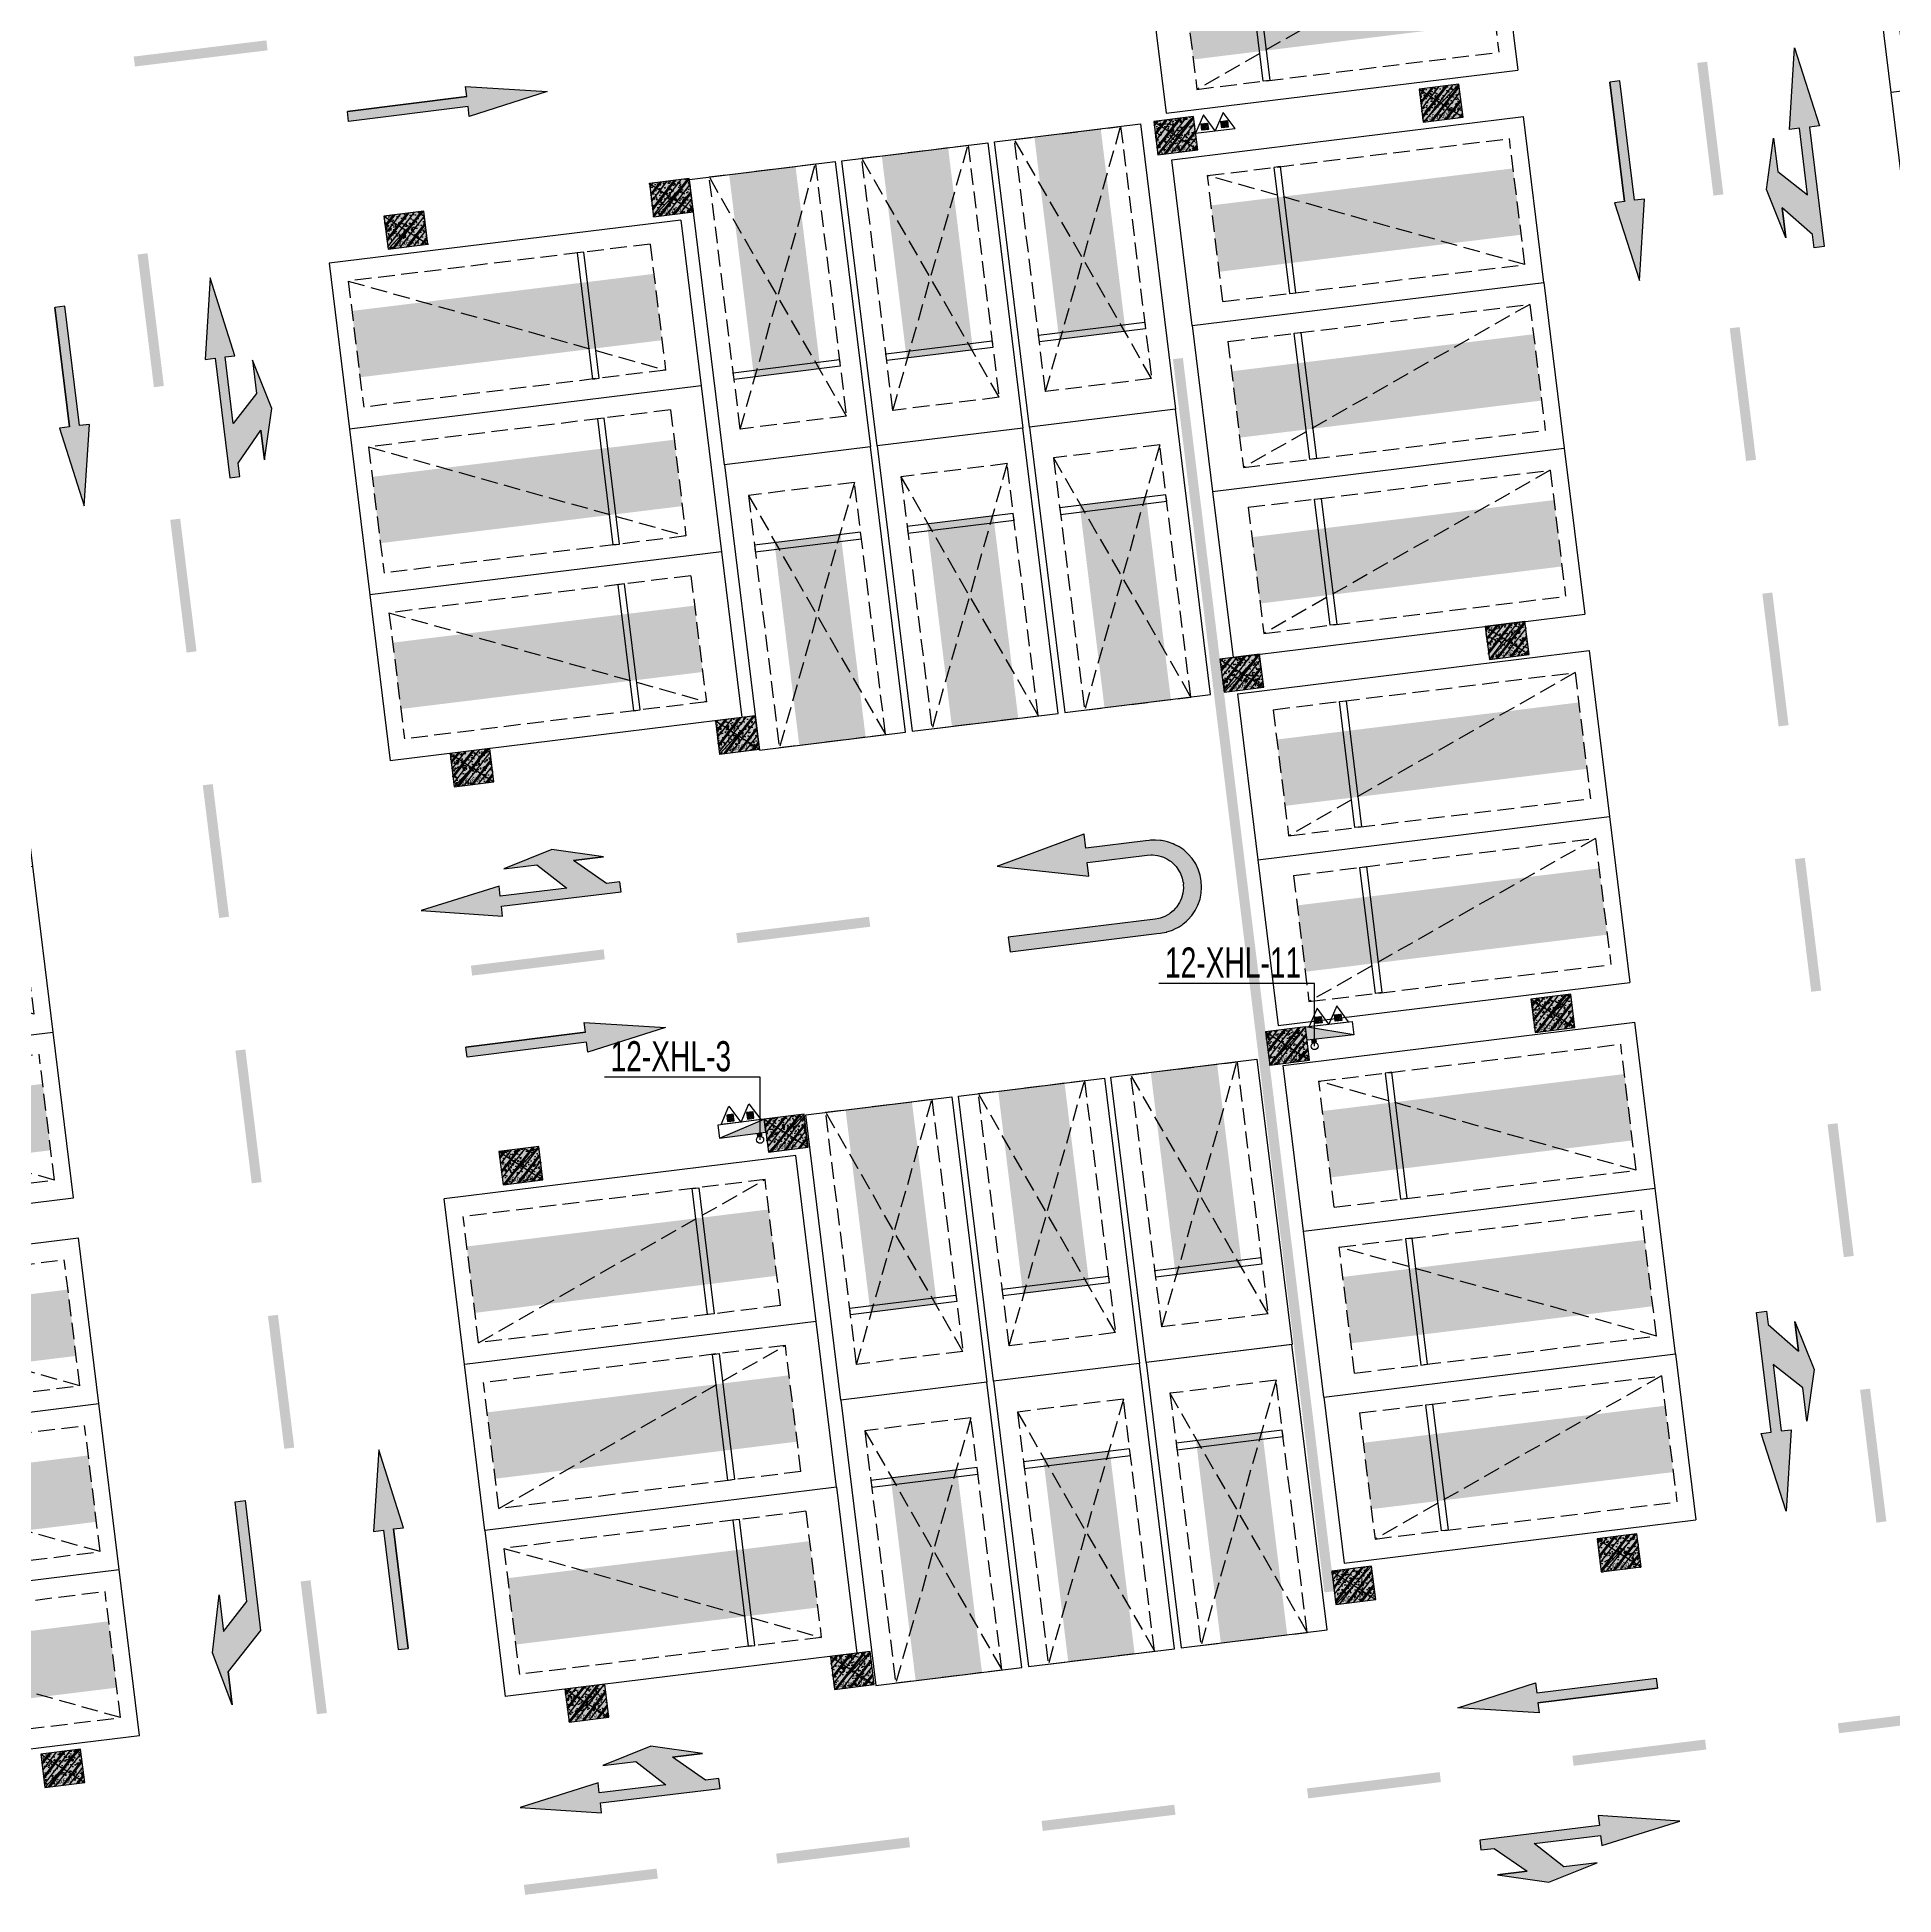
# Model space of a CAD drawing. Extents: x -1338203 to 1886333, y -783476 to 1038610.
# Drawn here: x 803879 to 831651, y -453629 to -425839 of the extents above; entities that cross this region are included whole.
import ezdxf
from ezdxf.enums import TextEntityAlignment as Align

# ---------------------------------------------------------------- set-up
doc = ezdxf.new("R2010")
doc.units = 0
doc.header["$LTSCALE"] = 1000
doc.header["$MEASUREMENT"] = 0
doc.linetypes.add('A-001-平面B2$0$__DASH', pattern=[0.35, 0.25, -0.1])
doc.linetypes.add('DASH', pattern=[0.35, 0.25, -0.1])
for name, color, linetype in [('A-001-车位参照B2$0$A-001-车位参照B2$0$0A-P-PKNG-CAR(A)', 43, 'Continuous'), ('A-001-车位参照B2$0$A-001-车位参照B2$0$0A-P-PKNG-CAR(B)', 21, 'Continuous'), ('A-FIRE', 7, 'Continuous'), ('p-a-mini', 150, 'Continuous'), ('p-a-regular', 5, 'Continuous'), ('S001南区墙柱$0$0S-CW-HATCH', 251, 'Continuous'), ('S001南区墙柱$0$0S-CW-HATCH-UP', 251, 'Continuous'), ('S001南区墙柱$0$S001-墙柱B1_1$0$0S-CC-LINE', 52, 'Continuous'), ('S001南区墙柱$0$S001-墙柱B1_1$0$0S-CW-HATCH-UP', 251, 'Continuous'), ('中心线', 42, 'Continuous'), ('地面指向箭头', 7, 'Continuous'), ('坡道线', 7, 'Continuous'), ('负二层消火栓$0$负二层消火栓$0$0P-ACC-FH', 7, 'Continuous'), ('负二层消火栓$0$负二层消火栓$0$0P-DIM-FH', 3, 'Continuous'), ('负二层消火栓$0$负二层消火栓$0$0P-PIPE-FH', 1, 'Continuous'), ('负二层消火栓$0$负二层消火栓$0$0P-VPIPE-FH', 1, 'Continuous'), ('负二层消火栓$0$负二层消火栓$1$0P-EQUIP-FH', 7, 'Continuous')]:
    doc.layers.add(name, color=color, linetype=linetype)
doc.layers.add('S001南区墙柱$0$S001-墙柱B1_1$0$0S-A-TIPS', color=10, linetype='Continuous', plot=False)
doc.styles.add('S001南区墙柱$0$S001-墙柱B1_1$0$AAD-S', font='aad-s.shx', dxfattribs={"width": 0.7, "bigfont": 'aad-hztxt.shx'})
doc.styles.add('负二层消火栓$0$负二层消火栓$0$AAD-S', font='aad-s.shx', dxfattribs={"width": 0.7, "bigfont": 'aad-hztxt.shx'})

# ---------------------------------------------------------------- blocks, each defined once
blk = doc.blocks.new('负二层消火栓$0$负二层消火栓$1$$TwtSys$00000546')
h = blk.add_hatch()
h.set_pattern_fill('ANSI31', color=256, scale=200, style=0)
h.set_pattern_definition([(45, (-38543.802, -6670.83), (-17.67767, 17.67767), [])])
h.paths.add_polyline_path([(-65, 174), (65, 174), (65, 44), (-65, 44)])
for points in [[(0, 344), (-198, 0), (198, 0)], [(-65, 174), (65, 174), (65, 44), (-65, 44)]]:
    blk.add_lwpolyline(points, close=True)
blk = doc.blocks.new('负二层消火栓$0$负二层消火栓$0$$TwtSys$00000434')
for p, q in [((-0.5, 0.5), (-0.5, -0.5)), ((-0.5, -0.5), (0.5, 0.5)), ((0.5, 0.5), (-0.5, 0.5)), ((0.5, -0.5), (0.5, 0.5)), ((-0.5, -0.5), (0.5, -0.5))]:
    blk.add_line(p, q)
blk.add_solid([(0.5, -0.5), (0.5, 0.5), (-0.5, -0.5)])
blk = doc.blocks.new('负二层消火栓')
at = {"layer": '负二层消火栓$0$负二层消火栓$0$0P-DIM-FH'}
for p, q in [((56622, -276386), (54294, -276386)), ((56622, -277322), (56622, -276386)), ((48328, -277788), (46001, -277788)), ((48328, -278723), (48328, -277788))]:
    blk.add_line(p, q, dxfattribs=at)
at = {"layer": '负二层消火栓$0$负二层消火栓$0$0P-PIPE-FH', "linetype": 'Continuous', "const_width": 82.5}
for points in [[(56616, -277269), (56610, -277222)], [(48322, -278671), (48316, -278624)]]:
    blk.add_lwpolyline(points, dxfattribs=at)
at = {"layer": '负二层消火栓$0$负二层消火栓$0$0P-VPIPE-FH', "linetype": 'Continuous'}
for centre in [(56622, -277322), (48328, -278723)]:
    blk.add_circle(centre, 52.5, dxfattribs=at)
at = {"layer": '负二层消火栓$0$负二层消火栓$0$0P-ACC-FH', "zscale": 700}
for p, xscale, yscale, rotation in [((56847, -277094), -699.9999999999999, 200, 6.674203840295521), ((48055, -278557), -700, -200, 187.3314282685183)]:
    blk.add_blockref('负二层消火栓$0$负二层消火栓$0$$TwtSys$00000434', p, dxfattribs=dict(at, xscale=xscale, yscale=yscale, rotation=rotation))
at = {"layer": '负二层消火栓$0$负二层消火栓$1$0P-EQUIP-FH'}
for p, xscale, yscale, zscale, rotation in [((54989, -263649), 0.7499999999999999, 0.7499999999999999, 0.7499999999999999, 7.001655434711446), ((55284, -263612), 0.7499999999999999, 0.7499999999999999, 0.7499999999999999, 7.001655434711446), ((56688, -277012, 800), 0.7499999999999998, 0.7499999999999998, 0.7499999999999998, 6.674203840295572), ((56983, -276977, 800), 0.7499999999999998, 0.7499999999999998, 0.7499999999999998, 6.674203840295572), ((48190, -278439, 800), -0.7499999999999999, 0.7499999999999999, 0.7499999999999999, 7.331428268518235), ((47894, -278477, 800), -0.7499999999999999, 0.7499999999999999, 0.7499999999999999, 7.331428268518235)]:
    blk.add_blockref('负二层消火栓$0$负二层消火栓$1$$TwtSys$00000546', p, dxfattribs=dict(at, xscale=xscale, yscale=yscale, zscale=zscale, rotation=rotation))
at = {"layer": '负二层消火栓$0$负二层消火栓$0$0P-DIM-FH', "color": 7, "style": '负二层消火栓$0$负二层消火栓$0$AAD-S', "width": 0.7}
for s, p in [('12-XHL-11', (54384, -276296)), ('12-XHL-3', (46091, -277698))]:
    blk.add_text(s, height=450, dxfattribs=at).set_placement(p)
blk = doc.blocks.new('S001南区墙柱$0$AAD_BLOCK_20230215093950878')
at = {"layer": 'S001南区墙柱$0$0S-CW-HATCH'}
h = blk.add_hatch(color=256, dxfattribs=at)
h.dxf.hatch_style = 1
h.paths.add_polyline_path([(-300, -250), (300, -250), (300, 250), (-300, 250)])
at = {"layer": 'S001南区墙柱$0$0S-CW-HATCH-UP'}
h = blk.add_hatch(dxfattribs=at)
h.set_pattern_fill('钢筋混凝土', color=256, scale=30, pattern_type=2)
h.set_pattern_definition([(45, (-42203.53, -84001.15), (-106.06602, 106.06602), []), (50, (-42203.53, -84001.15), (215.17805, -18.82564), [22.5, -247.5]), (355, (-42203.53, -84001.15), (-41.6254, 225.65764), [18, -198]), (100.4514, (-42185.6, -84002.72), (173.5528, 206.83186), [19.12206, -210.34263]), (46.1842, (-42203.53, -83941.15), (320.1723, -49.6557), [33.75, -371.25]), (96.6356, (-42176.85, -83945.3), (280.3988, 292.2354), [28.6831, -315.5139]), (351.1842, (-42203.53, -83941.15), (280.3986, 292.2356), [27, -297]), (21, (-42173.53, -83956.15), (179.0721, -120.78567), [22.5, -247.5]), (326, (-42173.53, -83956.15), (72.9946, 217.545), [18, -198]), (71.4514, (-42158.6, -83966.21), (252.0668, 96.75915), [19.12206, -210.34263]), (37.5, (-42203.53, -84001.15), (3.647957, 99.868156), [1.5, -195.6, 1.5, -201, 1.5, -198.75]), (7.5, (-42203.53, -84001.15), (78.92086, 118.32351), [1.5, -114.6, 1.5, -191.1, 1.5, -75.75]), (327.5, (-42270.43, -84001.15), (160.14673, -6.76646), [1.5, -75, 1.5, -234, 1.5, -310.5]), (317.5, (-42300.43, -84001.15), (174.95585, 30.0315), [1.5, -97.5, 1.5, -155.4, 1.5, -220.5])])
h.paths.add_polyline_path([(-300, -250), (300, -250), (300, 250), (-300, 250)])
at = {"layer": 'S001南区墙柱$0$S001-墙柱B1_1$0$0S-CW-HATCH-UP', "transparency": 33554661}
h = blk.add_hatch(dxfattribs=at)
h.set_pattern_fill('钢筋混凝土', color=0, scale=30)
h.set_pattern_definition([(45, (48108.52, -15514.205), (-53.03301, 53.03301), []), (50, (48108.52, -15514.2), (215.17805, -18.82564), [22.5, -247.5]), (355, (48108.52, -15514.2), (-41.6254, 225.6576), [18, -198]), (100.4514, (48126.45, -15515.77), (173.5528, 206.8319), [19.1221, -210.3426]), (46.1842, (48108.52, -15454.2), (320.1723, -49.6557), [33.75, -371.25]), (96.6356, (48135.2, -15458.34), (280.3988, 292.2354), [28.683, -315.514]), (351.1842, (48108.52, -15454.2), (280.3986, 292.2356), [27, -297]), (21, (48138.52, -15469.2), (179.0721, -120.78567), [22.5, -247.5]), (326, (48138.52, -15469.2), (72.9946, 217.545), [18, -198]), (71.4514, (48153.44, -15479.27), (252.0668, 96.75915), [19.1221, -210.3426]), (37.5, (48108.52, -15514.205), (3.64796, 99.86816), [0, -195.6, 0, -201, 0, -198.75]), (7.5, (48108.52, -15514.2), (78.92086, 118.32351), [0, -114.6, 0, -191.1, 0, -75.75]), (327.5, (48041.62, -15514.205), (160.14673, -6.76646), [0, -75, 0, -234, 0, -310.5]), (317.5, (48011.62, -15514.2), (174.95585, 30.0315), [0, -97.5, 0, -155.4, 0, -220.5])])
h.paths.add_polyline_path([(-300, -250), (300, -250), (300, 250), (-300, 250)])
at = {"layer": 'S001南区墙柱$0$S001-墙柱B1_1$0$0S-A-TIPS'}
for p, q in [((-300, 250), (300, -250)), ((300, 250), (-300, -250))]:
    blk.add_line(p, q, dxfattribs=at)
at = {"layer": 'S001南区墙柱$0$S001-墙柱B1_1$0$0S-CC-LINE'}
blk.add_lwpolyline([(-300, -250), (300, -250), (300, 250), (-300, 250)], close=True, dxfattribs=at)
at = {"layer": 'S001南区墙柱$0$S001-墙柱B1_1$0$0S-A-TIPS', "style": 'S001南区墙柱$0$S001-墙柱B1_1$0$AAD-S', "width": 0.7}
blk.add_text('500x600', height=75, dxfattribs=at).set_placement((-45, -187), align=Align.MIDDLE_CENTER)
blk = doc.blocks.new('S001南区墙柱')
at = {"rotation": 7.166417273599052}
for p in [(61625, 45886, 3370), (57656, 45399, 3370), (50112, 44472, 3370), (46142, 43985, 3370), (62614, 37847, 3370), (58645, 37359, 3370), (51101, 36433, 3370), (47130, 35945, 3370), (63298, 32269, 3370), (59330, 31781, 3370), (51831, 30478, 3370), (47862, 29990, 3370), (64289, 24199, 3370), (60319, 23712, 3370), (52819, 22438, 3370), (48848, 21950, 3370), (41008, 20975, 3370)]:
    blk.add_blockref('S001南区墙柱$0$AAD_BLOCK_20230215093950878', p, dxfattribs=at)
blk = doc.blocks.new('S001地下二墙柱')
blk.add_blockref('S001南区墙柱', (-3112, -309101, -3370))
blk = doc.blocks.new('左转或右转')
at = {"layer": '地面指向箭头'}
blk.add_hatch(color=251, dxfattribs=at).paths.add_polyline_path([(3221046, 2451667), (3221247, 2450864), (3221247, 2451366), (3221799, 2451918), (3221799, 2453874), (3221648, 2453874), (3221648, 2452369), (3221247, 2451968), (3221247, 2452519)])
at = {"layer": '地面指向箭头', "color": 251}
blk.add_lwpolyline([(3221247, 2450864), (3221046, 2451667), (3221247, 2452519), (3221247, 2451968), (3221648, 2452369), (3221648, 2453874), (3221799, 2453874), (3221799, 2451918), (3221247, 2451366), (3221247, 2450864), (3221247, 2451366)], dxfattribs=at)
blk = doc.blocks.new('直行右转或左转')
at = {"layer": '地面指向箭头'}
blk.add_hatch(color=251, dxfattribs=at).paths.add_polyline_path([(3219528, 2452519), (3218327, 2452294), (3218327, 2452444), (3217325, 2452444), (3217726, 2452044), (3218227, 2452044), (3217476, 2451843), (3216725, 2452044), (3217175, 2452044), (3216725, 2452444), (3216524, 2452444), (3216524, 2452594), (3218327, 2452594), (3218327, 2452745)])
at = {"layer": '地面指向箭头', "color": 251}
blk.add_lwpolyline([(3216725, 2452044), (3217175, 2452044), (3216725, 2452044), (3217476, 2451843), (3218227, 2452044), (3217726, 2452044), (3217325, 2452444), (3218327, 2452444), (3218327, 2452294), (3219528, 2452519), (3218327, 2452745), (3218327, 2452594), (3216524, 2452594), (3216524, 2452444), (3216725, 2452444), (3217175, 2452044)], dxfattribs=at)
blk = doc.blocks.new('直行')
at = {"layer": '地面指向箭头'}
blk.add_hatch(color=251, dxfattribs=at).paths.add_polyline_path([(-29241, 4059962), (-29466, 4058762), (-29316, 4058762), (-29316, 4056961), (-29166, 4056961), (-29166, 4058762), (-29016, 4058762)])
at = {"layer": '地面指向箭头', "color": 251}
blk.add_lwpolyline([(-29316, 4058762), (-29316, 4056961), (-29316, 4058762), (-29316, 4058762), (-29466, 4058762), (-29241, 4059962), (-29016, 4058762), (-29166, 4058762), (-29166, 4056961), (-29316, 4056961), (-29316, 4056961)], dxfattribs=at)
blk = doc.blocks.new('JTDT')
at = {"layer": 'A-FIRE'}
h = blk.add_hatch(color=251, dxfattribs=at)
h.dxf.hatch_style = 1
h.paths.add_polyline_path([(189165, 82916), (189162, 82988), (189159, 82988), (189147, 83060), (189144, 83075), (189126, 83123), (189114, 83162), (189105, 83180), (189081, 83230), (189072, 83245), (189057, 83269), (189036, 83299), (189024, 83317), (189021, 83320), (189021, 83323), (188961, 83389), (188893, 83449), (188818, 83500), (188734, 83542), (188650, 83571), (188561, 83586), (188468, 83592), (188378, 83586), (188288, 83571), (188202, 83542), (188118, 83500), (188043, 83449), (187974, 83389), (187915, 83323), (187915, 83320), (187912, 83317), (187900, 83299), (187882, 83269), (187864, 83245), (187858, 83230), (187831, 83180), (187822, 83162), (187810, 83123), (187795, 83075), (187789, 83060), (187777, 82988), (187771, 82916), (187771, 82895), (187771, 82839), (187771, 81938), (187559, 81938), (187559, 81935), (187867, 80625), (187876, 80592), (187882, 80625), (188190, 81935), (187983, 81935), (187983, 81938), (187983, 82839), (187986, 82895), (187989, 82916), (188007, 82988), (188037, 83060), (188046, 83075), (188076, 83123), (188109, 83162), (188124, 83180), (188184, 83230), (188205, 83245), (188247, 83269), (188318, 83299), (188390, 83317), (188441, 83320), (188468, 83323), (188492, 83320), (188543, 83317), (188615, 83299), (188686, 83269), (188728, 83245), (188749, 83230), (188809, 83180), (188824, 83162), (188857, 83123), (188887, 83075), (188896, 83060), (188926, 82988), (188944, 82916), (188947, 82895), (188949, 82839), (188949, 80625), (189168, 80625), (189168, 82839), (189168, 82895)])
at = {"layer": '地面指向箭头', "color": 251, "linetype": 'Continuous'}
blk.add_lwpolyline([(189165, 82916), (189162, 82988), (189159, 82988), (189147, 83060), (189144, 83075), (189126, 83123), (189114, 83162), (189105, 83180), (189081, 83230), (189072, 83245), (189057, 83269), (189036, 83299), (189024, 83317), (189021, 83320), (189021, 83323), (188961, 83389), (188893, 83449), (188818, 83500), (188734, 83542), (188650, 83571), (188561, 83586), (188468, 83592), (188378, 83586), (188288, 83571), (188202, 83542), (188118, 83500), (188043, 83449), (187974, 83389), (187915, 83323), (187915, 83320), (187912, 83317), (187900, 83299), (187882, 83269), (187864, 83245), (187858, 83230), (187831, 83180), (187822, 83162), (187810, 83123), (187795, 83075), (187789, 83060), (187777, 82988), (187771, 82916), (187771, 82895), (187771, 82839), (187771, 81938), (187559, 81938), (187559, 81935), (187867, 80625), (187876, 80592), (187882, 80625), (188190, 81935), (187983, 81935), (187983, 81938), (187983, 82839), (187986, 82895), (187989, 82916), (188007, 82988), (188037, 83060), (188046, 83075), (188076, 83123), (188109, 83162), (188124, 83180), (188184, 83230), (188205, 83245), (188247, 83269), (188318, 83299), (188390, 83317), (188441, 83320), (188468, 83323), (188492, 83320), (188543, 83317), (188615, 83299), (188686, 83269), (188728, 83245), (188749, 83230), (188809, 83180), (188824, 83162), (188857, 83123), (188887, 83075), (188896, 83060), (188926, 82988), (188944, 82916), (188947, 82895), (188949, 82839), (188949, 80625), (189168, 80625), (189168, 82839), (189168, 82895), (189165, 82916)], dxfattribs=at)
blk = doc.blocks.new('A$C3d42903c')
at = {"layer": '中心线', "color": 251, "const_width": 150}
for points in [[(392686, 103034), (394671, 103277)], [(416381, 101038), (416138, 103023)], [(393054, 98172), (392810, 100157)], [(416869, 97068), (416625, 99053)], [(393542, 94202), (393298, 96187)], [(417356, 93098), (417113, 95083)], [(394029, 90232), (393785, 92217)], [(417844, 89128), (417600, 91113)], [(401700, 89922), (403685, 90166)], [(397730, 89435), (399715, 89679)], [(394517, 86262), (394273, 88247)], [(418331, 85158), (418088, 87143)], [(395004, 82291), (394760, 84277)], [(418819, 81187), (418575, 83173)], [(395492, 78321), (395248, 80306)], [(418177, 78102), (420162, 78346)], [(414206, 77615), (416191, 77858)], [(410236, 77127), (412221, 77371)], [(406266, 76640), (408251, 76883)], [(402296, 76152), (404281, 76396)], [(398523, 75684), (400508, 75928)]]:
    blk.add_lwpolyline(points, dxfattribs=at)
at = {"layer": '坡道线', "color": 251, "const_width": 150}
blk.add_lwpolyline([(408296, 98590), (410561, 80143)], dxfattribs=at)
at = {"layer": '地面指向箭头', "color": 251, "linetype": 'Continuous'}
for p, xscale, rotation in [((-1623944, -3391420), -0.9999999999999992, 277.0067587872553), ((2458857, 3576006), -1, 97.00675878725528)]:
    blk.add_blockref('直行右转或左转', p, dxfattribs=dict(at, xscale=xscale, rotation=rotation))
at = {"layer": '地面指向箭头', "color": 251}
for name, p, rotation in [('直行', (-3626428, -427699), 277.0921638648084), ('JTDT', (302707, 267651), 276.9999963989623), ('直行', (-3624655, -441697), 277.0921638648084), ('直行', (4437770, 608691), 97.09216386480834)]:
    blk.add_blockref(name, p, dxfattribs=dict(at, rotation=rotation))
at = {"layer": '地面指向箭头', "color": 251, "xscale": -1}
for p, rotation in [((-50562, 4133022), 186.999982029879), ((-73824, 4129651), 186.999982029879), ((862104, -3950998), 6.999982029857957)]:
    blk.add_blockref('直行', p, dxfattribs=dict(at, rotation=rotation))
at = {"layer": '地面指向箭头', "color": 251, "linetype": 'Continuous'}
for name, p, rotation in [('直行右转或左转', (3220503, -2796766), 97.00160174162184), ('直行右转或左转', (3301244, 2909098), 186.8452363906462), ('左转或右转', (-2514231, -2736591), 6.800267353215744), ('直行右转或左转', (3302725, 2895683), 186.8452363906462), ('直行右转或左转', (-2488466, -2742052), 6.84523639064617)]:
    blk.add_blockref(name, p, dxfattribs=dict(at, rotation=rotation))
blk = doc.blocks.new('A-001-车位参照B2$0$A-001-车位参照B2$0$ddd')
for p, q in [((0, 2500), (5300, 2500)), ((0, 2500), (0, 0)), ((5300, 2500), (5300, 0)), ((0, 0), (5300, 0))]:
    blk.add_line(p, q)
at = {"linetype": 'A-001-平面B2$0$__DASH'}
for p, q in [((500, 2200), (500, 300)), ((500, 2200), (5050, 2200)), ((5050, 2200), (5050, 300)), ((500, 300), (5050, 300))]:
    blk.add_line(p, q, dxfattribs=at)
blk.add_lwpolyline([(5050, 2200), (500, 300)], dxfattribs=at)
blk.add_lwpolyline([(1500, 300), (1500, 2200), (1600, 2200), (1600, 300)], close=True)
at = {"layer": 'p-a-regular', "ltscale": 0.002, "const_width": 1000}
blk.add_lwpolyline([(5050, 1250), (500, 1250)], dxfattribs=at)
blk = doc.blocks.new('A-001-车位参照B2$0$A-001-车位参照B2$0$A$C43AE5A3B')
at = {"color": 241}
blk.add_lwpolyline([(400, 0), (400, 4300), (2600, 4300), (2600, 0)], close=True, dxfattribs=at)
at = {"color": 241, "linetype": 'DASH'}
for points in [[(700, 0), (700, 3800), (2300, 3800), (2300, 0), (700, 0)], [(2300, 3800), (700, 0)], [(700, 3800), (2300, 0)]]:
    blk.add_lwpolyline(points, dxfattribs=at)
at = {"color": 241}
blk.add_lwpolyline([(700, 3050), (2300, 3050), (2300, 2950), (700, 2950), (700, 3050)], dxfattribs=at)
at = {"layer": 'p-a-mini', "ltscale": 0.002, "const_width": 1000}
blk.add_lwpolyline([(1500, 3050), (1500, 0)], dxfattribs=at)

msp = doc.modelspace()

# ---------------------------------------------------------------- block references
at = {"ltscale": 0.002}
for name, p in [('S001地下二墙柱', (766365.4, -163610.9)), ('负二层消火栓', (766365.4, -163610.9)), ('A$C3d42903c', (412646.2, -529238.7))]:
    msp.add_blockref(name, p, dxfattribs=at)
at = {"layer": 'A-001-车位参照B2$0$A-001-车位参照B2$0$0A-P-PKNG-CAR(A)', "linetype": 'Continuous'}
for p, rotation in [((836564.9, -423539.9), 187.0040209579872), ((820767.3, -426978.8), 7.006949568408568), ((836869.6, -426021.3), 187.0040209579872), ((821461.9, -432636.1), 7.004129811332525), ((821766.7, -435117.4), 7.004129811332525), ((822138.6, -438144.7), 7.004129811376295), ((822443.3, -440626), 7.004129811376295), ((815226.4, -442570.3), 187.004129811331), ((815531.1, -445051.6), 187.004129811331), ((823431, -448665.2), 7.00412981131237)]:
    msp.add_blockref('A-001-车位参照B2$0$A-001-车位参照B2$0$ddd', p, dxfattribs=dict(at, rotation=rotation))
at = {"layer": 'A-001-车位参照B2$0$A-001-车位参照B2$0$0A-P-PKNG-CAR(A)', "linetype": 'Continuous', "xscale": -1}
for p, rotation in [((820852.6, -427673.1), 186.9958629889468), ((813812.4, -431056.7), 6.998682745978275), ((814117.1, -433538.1), 6.998682745978275), ((814421.9, -436019.4), 6.998682745978275), ((798248.4, -436406), 186.9986827459769), ((798553.1, -438887.4), 186.9986827459769), ((798857.8, -441368.7), 186.9986827459769), ((822516.8, -441221.1), 186.9986827459769), ((822821.5, -443702.5), 186.9986827459769), ((799235.7, -444445.6), 186.9986827459769), ((799540.4, -446927), 186.9986827459769), ((816140.6, -450014.3), 6.99868274599706), ((799845.2, -449408.3), 186.9986827459769)]:
    msp.add_blockref('A-001-车位参照B2$0$A-001-车位参照B2$0$ddd', p, dxfattribs=dict(at, rotation=rotation))
at = {"layer": 'A-001-车位参照B2$0$A-001-车位参照B2$0$0A-P-PKNG-CAR(B)'}
for p, rotation in [((820780.7, -427089.7), 187.0041594132545), ((818497.8, -427370.1), 187.0041594132545), ((816215, -427650.6), 187.0041594132545), ((822522, -441081.7), 187.0041594130745), ((820239.2, -441362.2), 187.0041594130745), ((817956.4, -441642.7), 187.0041594130745)]:
    msp.add_blockref('A-001-车位参照B2$0$A-001-车位参照B2$0$A$C43AE5A3B', p, dxfattribs=dict(at, rotation=rotation))
at = {"layer": 'A-001-车位参照B2$0$A-001-车位参照B2$0$0A-P-PKNG-CAR(B)', "xscale": -1}
for p, rotation in [((821829.4, -435625.5), 7.004159513349411), ((819546.5, -435905.9), 7.004159513349411), ((817263.7, -436186.4), 7.004159513349411), ((823570.1, -449617.6), 7.004159513169474), ((821287.3, -449898.1), 7.004159513169474), ((819004.4, -450178.6), 7.004159513169474)]:
    msp.add_blockref('A-001-车位参照B2$0$A-001-车位参照B2$0$A$C43AE5A3B', p, dxfattribs=dict(at, rotation=rotation))

doc.saveas('drawing.dxf')
